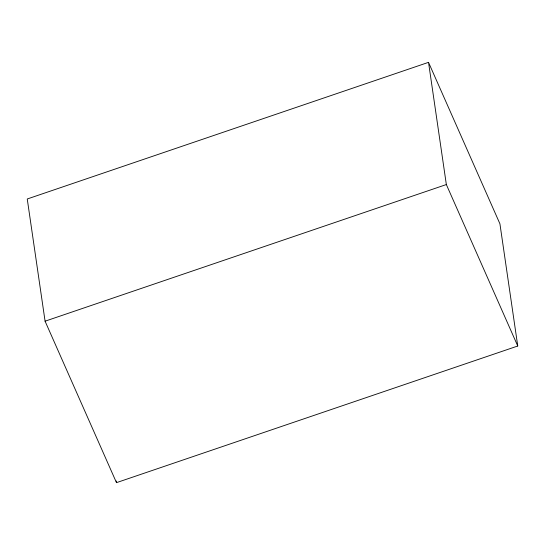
<?xml version="1.0" encoding="UTF-8"?>
<svg xmlns="http://www.w3.org/2000/svg" width="545" height="545" viewBox="0 0 545 545"><rect width="100%" height="100%" fill="white"/><g stroke="black" fill="none" stroke-linecap="round" stroke-linejoin="round"><path stroke-width="0.82" d="M428.52 62.348L27.25 198.986L45.078 321.189L116.48 482.652L517.75 346.014L499.922 223.811L428.52 62.348L446.348 184.551L517.75 346.014M45.078 321.189L446.348 184.551M116.235 480.976L116.48 482.652"/></g></svg>
